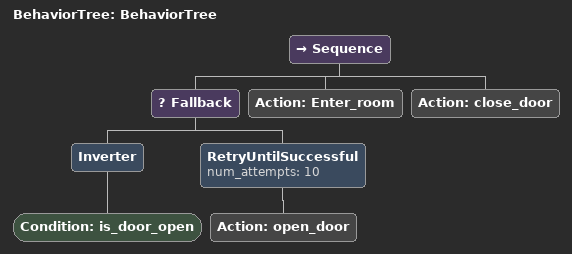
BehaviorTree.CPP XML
<?xml version="1.0"?>
<root main_tree_to_execute="BehaviorTree">
    <BehaviorTree ID="BehaviorTree">
        <Sequence>
            <Fallback>
                <Inverter>
                    <Condition ID="is_door_open"/>
                </Inverter>
                <RetryUntilSuccessful num_attempts="10">
                    <Action ID="open_door"/>
                </RetryUntilSuccessful>
            </Fallback>
            <Action ID="Enter_room"/>
            <Action ID="close_door"/>
        </Sequence>
    </BehaviorTree>
</root>
